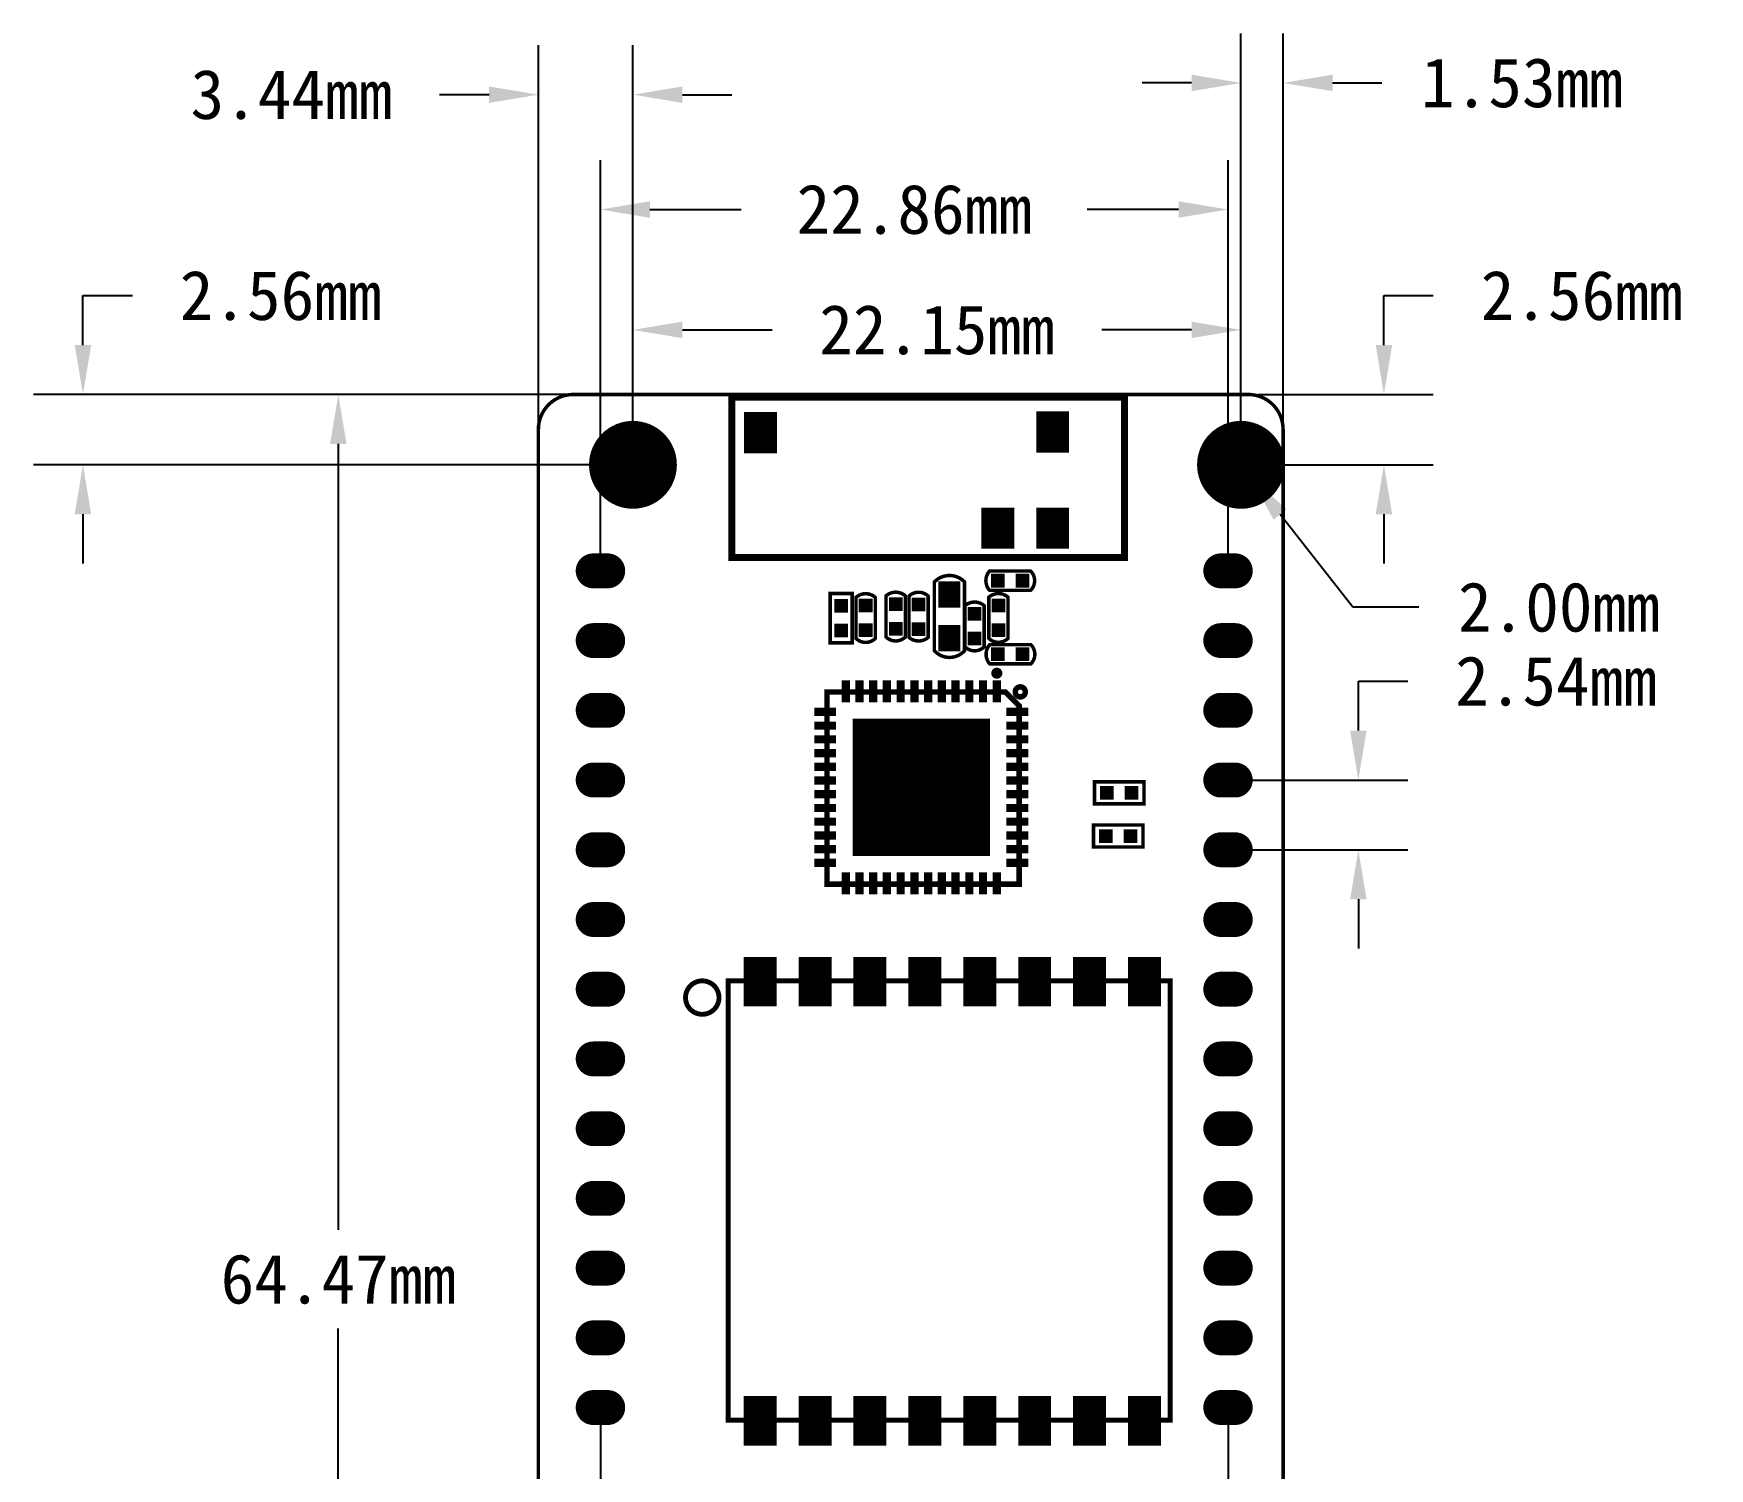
# Model space of a CAD drawing. Extents: x -43.5 to 17.5, y -33.7 to 52.6.
# Drawn here: x -43.5 to 17.5, y 0.3 to 52.6 of the extents above; entities that cross this region are included whole.
import ezdxf

# ---------------------------------------------------------------- set-up
doc = ezdxf.new("R2010")
doc.units = 0
doc.header["$MEASUREMENT"] = 0
for name, color, linetype in [('BOARD_OUTLINE_00', 254, 'Continuous'), ('DRIL_NPLTE_THRU_01', 3, 'Continuous'), ('DRIL_NPLTE_THRU_04', 16, 'Continuous'), ('DRIL_PLTE_THRU_01', 3, 'Continuous'), ('DRIL_PLTE_THRU_04', 16, 'Continuous'), ('DRIL_SYMBOL', 254, 'Continuous'), ('PADS_BOT', 1, 'Continuous'), ('PADS_INNER', 96, 'Continuous'), ('PADS_TOP', 96, 'Continuous'), ('PART_TOP_2DLINE_01', 254, 'Continuous'), ('PART_TOP_2DLINE_126', 254, 'Continuous')]:
    doc.layers.add(name, color=color, linetype=linetype)
doc.dimstyles.get("Standard").update_dxf_attribs({"dimscale": 10, "dimtxt": 0.18, "dimasz": 0.18, "dimexe": 0.18, "dimexo": 0.0625, "dimgap": 0.09, "dimtad": 0, "dimtih": 1, "dimtoh": 1, "dimzin": 0, "dimdsep": 46, "dimtxsty": 'Standard', "dimcen": 0.09, "dimadec": 0, "dimazin": 0, "dimtfac": 1, "dimtofl": 0, "dimtmove": 0, "dimatfit": 3, "dimfxl": 1, "dimtolj": 1, "dimtzin": 0, "dimarcsym": 0})

# ---------------------------------------------------------------- blocks, each defined once
blk = doc.blocks.new('SMOOTH_0$127')
at = {"const_width": 0.0635}
blk.add_lwpolyline([(-0.03175, 0, 1), (0.03175, 0, 1)], format="xyb", close=True, dxfattribs=at)
blk = doc.blocks.new('BOARD_41')
at = {"layer": 'BOARD_OUTLINE_00', "const_width": 0.127}
blk.add_lwpolyline([(1.6256, -4.0386, -0.4142136), (2.8956, -2.7686), (27.4828, -2.7686, -0.4142136), (28.7528, -4.0386), (28.7528, -65.9638, -0.4142136), (27.4828, -67.2338), (2.8956, -67.2338, -0.4142136), (1.6256, -65.9638)], format="xyb", close=True, dxfattribs=at)
at = {"layer": 'BOARD_OUTLINE_00'}
for p in [(2.8956, -2.7686), (1.6256, -4.0386)]:
    blk.add_blockref('SMOOTH_0$127', p, dxfattribs=at)
blk = doc.blocks.new('SMOOTH_0$1778')
at = {"const_width": 0.0889}
blk.add_lwpolyline([(-0.04445, 0, 1), (0.04445, 0, 1)], format="xyb", close=True, dxfattribs=at)
blk = doc.blocks.new('PART_BODY_TOP_20')
at = {"layer": 'PART_TOP_2DLINE_126', "const_width": 0.1778}
blk.add_lwpolyline([(14.8082, 2.1082, 1), (16.0274, 2.1082, 1)], format="xyb", close=True, dxfattribs=at)
blk.add_lwpolyline([(0.0254, 1.1684), (16.0274, 1.1684), (16.0274, -14.9352), (0.0254, -14.9352)], close=True, dxfattribs=at)
at = {"layer": 'PART_TOP_2DLINE_126'}
for p in [(0.0254, 1.1684), (16.0274, 1.1684), (0.0254, -14.9352), (16.0274, -14.9352)]:
    blk.add_blockref('SMOOTH_0$1778', p, dxfattribs=at)
blk = doc.blocks.new('DRIL_HOLE_0')
blk.add_lwpolyline([(0, 0, 1), (0, 0, 1)], format="xyb", close=True)
blk = doc.blocks.new('PAD_0')
blk.add_lwpolyline([(0, 0), (0, 0)])
blk = doc.blocks.new('PAD_1')
at = {"const_width": 1.2}
blk.add_lwpolyline([(-0.9, 0), (0.9, 0)], dxfattribs=at)
blk = doc.blocks.new('STK_TOP_135')
at = {"layer": 'DRIL_NPLTE_THRU_01'}
blk.add_blockref('DRIL_HOLE_0', (0, 0), dxfattribs=at)
at = {"layer": 'DRIL_NPLTE_THRU_04'}
blk.add_blockref('DRIL_HOLE_0', (0, 0), dxfattribs=at)
at = {"layer": 'PADS_BOT'}
blk.add_blockref('PAD_0', (0, 0), dxfattribs=at)
at = {"layer": 'PADS_INNER'}
blk.add_blockref('PAD_0', (0, 0), dxfattribs=at)
at = {"layer": 'PADS_TOP'}
blk.add_blockref('PAD_1', (0, 0), dxfattribs=at)
blk = doc.blocks.new('SYM_TOP_14')
for name, p in [('PART_BODY_TOP_20', (0, 0)), ('STK_TOP_135', (0, 0)), ('STK_TOP_135', (16, 0)), ('STK_TOP_135', (0, -2)), ('STK_TOP_135', (16, -2)), ('STK_TOP_135', (0, -4)), ('STK_TOP_135', (16, -4)), ('STK_TOP_135', (0, -6)), ('STK_TOP_135', (16, -6)), ('STK_TOP_135', (0, -8)), ('STK_TOP_135', (16, -8)), ('STK_TOP_135', (0, -10)), ('STK_TOP_135', (16, -10)), ('STK_TOP_135', (0, -12)), ('STK_TOP_135', (16, -12)), ('STK_TOP_135', (0, -14)), ('STK_TOP_135', (16, -14))]:
    blk.add_blockref(name, p)
blk = doc.blocks.new('PART_TOP_0')
blk.add_blockref('SYM_TOP_14', (0, 0))
blk = doc.blocks.new('PART_BODY_TOP_1')
at = {"layer": 'PART_TOP_2DLINE_126', "const_width": 0.127}
blk.add_lwpolyline([(0.755, -0.347, 0.414214), (0.755, 0.353), (-0.745, 0.353, 0.373387), (-0.745, -0.347)], format="xyb", close=True, dxfattribs=at)
at = {"layer": 'PART_TOP_2DLINE_126'}
for p in [(-0.745, 0.353), (0.755, 0.353), (-0.745, -0.347), (0.755, -0.347)]:
    blk.add_blockref('SMOOTH_0$127', p, dxfattribs=at)
blk = doc.blocks.new('PAD_5')
blk.add_lwpolyline([(0, 0, 1), (0, 0, 1)], format="xyb", close=True)
blk = doc.blocks.new('PAD_6')
at = {"const_width": 0.5}
blk.add_lwpolyline([(-0.25, 0), (0.25, 0)], dxfattribs=at)
blk = doc.blocks.new('STK_TOP_4')
at = {"layer": 'DRIL_PLTE_THRU_01'}
blk.add_blockref('DRIL_HOLE_0', (0, 0), dxfattribs=at)
at = {"layer": 'DRIL_PLTE_THRU_04'}
blk.add_blockref('DRIL_HOLE_0', (0, 0), dxfattribs=at)
at = {"layer": 'PADS_BOT'}
blk.add_blockref('PAD_5', (0, 0), dxfattribs=at)
at = {"layer": 'PADS_INNER'}
blk.add_blockref('PAD_5', (0, 0), dxfattribs=at)
at = {"layer": 'PADS_TOP'}
blk.add_blockref('PAD_6', (0, 0), dxfattribs=at)
blk = doc.blocks.new('SYM_TOP_3')
for name, p in [('STK_TOP_4', (-0.445, 0.003)), ('PART_BODY_TOP_1', (0, 0)), ('STK_TOP_4', (0.455, 0.003))]:
    blk.add_blockref(name, p)
blk = doc.blocks.new('PART_TOP_7')
blk.add_blockref('SYM_TOP_3', (0, 0))
blk = doc.blocks.new('PART_BODY_TOP_7')
at = {"layer": 'PART_TOP_2DLINE_126', "const_width": 0.127}
blk.add_lwpolyline([(-0.898, 0.408), (-0.898, -0.392), (0.902, -0.392), (0.902, 0.408)], close=True, dxfattribs=at)
at = {"layer": 'PART_TOP_2DLINE_126'}
for p in [(-0.898, 0.408), (0.902, 0.408), (-0.898, -0.392), (0.902, -0.392)]:
    blk.add_blockref('SMOOTH_0$127', p, dxfattribs=at)
blk = doc.blocks.new('SYM_TOP_9')
for name, p in [('PART_BODY_TOP_7', (0, 0)), ('STK_TOP_4', (-0.448, 0.008)), ('STK_TOP_4', (0.452, 0.008))]:
    blk.add_blockref(name, p)
blk = doc.blocks.new('PART_TOP_8')
blk.add_blockref('SYM_TOP_9', (0, 0))
blk = doc.blocks.new('PART_TOP_9')
blk.add_blockref('SYM_TOP_3', (0, 0))
blk = doc.blocks.new('SMOOTH_0$199898')
at = {"const_width": 0.099949}
blk.add_lwpolyline([(-0.049974, 0, 1), (0.049974, 0, 1)], format="xyb", close=True, dxfattribs=at)
blk = doc.blocks.new('PART_BODY_TOP_23')
at = {"layer": 'PART_TOP_2DLINE_01', "const_width": 0.199898}
for points in [[(-3.662962, 3.6068, 1), (-3.296638, 3.6068, 1)], [(-4.0584, 2.753, 1), (-4.2616, 2.753, 1)]]:
    blk.add_lwpolyline(points, format="xyb", close=True, dxfattribs=at)
blk.add_lwpolyline([(-3.4774, -3.4318), (-3.4774, 3.0602), (-2.9694, 3.5682), (3.5226, 3.5682), (3.5226, -3.4318)], close=True, dxfattribs=at)
for points in [[(-0.35, 1.229), (-0.35, -0.041)], [(-0.985, 0.594), (0.285, 0.594)]]:
    blk.add_lwpolyline(points, dxfattribs=at)
at = {"layer": 'PART_TOP_2DLINE_01'}
for p in [(-2.9694, 3.5682), (3.5226, 3.5682), (-3.4774, 3.0602), (-0.35, 1.229), (-0.985, 0.594), (0.285, 0.594), (-0.35, -0.041), (-3.4774, -3.4318), (3.5226, -3.4318)]:
    blk.add_blockref('SMOOTH_0$199898', p, dxfattribs=at)
blk = doc.blocks.new('PAD_7')
at = {"const_width": 0.3}
blk.add_lwpolyline([(-0.4, 0), (0.4, 0)], dxfattribs=at)
blk = doc.blocks.new('STK_TOP_172')
at = {"layer": 'DRIL_PLTE_THRU_01'}
blk.add_blockref('DRIL_HOLE_0', (0, 0), dxfattribs=at)
at = {"layer": 'DRIL_PLTE_THRU_04'}
blk.add_blockref('DRIL_HOLE_0', (0, 0), dxfattribs=at)
at = {"layer": 'PADS_BOT'}
blk.add_blockref('PAD_5', (0, 0), dxfattribs=at)
at = {"layer": 'PADS_INNER'}
blk.add_blockref('PAD_5', (0, 0), dxfattribs=at)
at = {"layer": 'PADS_TOP'}
blk.add_blockref('PAD_7', (0, 0), dxfattribs=at)
blk = doc.blocks.new('STK_TOP_171')
at = {"layer": 'DRIL_PLTE_THRU_01'}
blk.add_blockref('DRIL_HOLE_0', (0, 0), dxfattribs=at)
at = {"layer": 'DRIL_PLTE_THRU_04'}
blk.add_blockref('DRIL_HOLE_0', (0, 0), dxfattribs=at)
at = {"layer": 'PADS_BOT'}
blk.add_blockref('PAD_5', (0, 0), dxfattribs=at)
at = {"layer": 'PADS_INNER'}
blk.add_blockref('PAD_5', (0, 0), dxfattribs=at)
at = {"layer": 'PADS_TOP', "rotation": 90}
blk.add_blockref('PAD_7', (0, 0), dxfattribs=at)
blk = doc.blocks.new('PAD_8')
at = {"const_width": 5}
blk.add_lwpolyline([(-2.5, 0), (2.5, 0)], dxfattribs=at)
blk = doc.blocks.new('STK_TOP_173')
at = {"layer": 'DRIL_PLTE_THRU_01'}
blk.add_blockref('DRIL_HOLE_0', (0, 0), dxfattribs=at)
at = {"layer": 'DRIL_PLTE_THRU_04'}
blk.add_blockref('DRIL_HOLE_0', (0, 0), dxfattribs=at)
at = {"layer": 'PADS_BOT'}
blk.add_blockref('PAD_5', (0, 0), dxfattribs=at)
at = {"layer": 'PADS_INNER'}
blk.add_blockref('PAD_5', (0, 0), dxfattribs=at)
at = {"layer": 'PADS_TOP'}
blk.add_blockref('PAD_8', (0, 0), dxfattribs=at)
blk = doc.blocks.new('SYM_TOP_17')
for name, p in [('PART_BODY_TOP_23', (0, 0)), ('STK_TOP_171', (-2.75, 3.5)), ('STK_TOP_171', (-2.25, 3.5)), ('STK_TOP_171', (-1.75, 3.5)), ('STK_TOP_171', (-1.25, 3.5)), ('STK_TOP_171', (-0.75, 3.5)), ('STK_TOP_171', (-0.25, 3.5)), ('STK_TOP_171', (0.25, 3.5)), ('STK_TOP_171', (0.75, 3.5)), ('STK_TOP_171', (1.25, 3.5)), ('STK_TOP_171', (1.75, 3.5)), ('STK_TOP_171', (2.25, 3.5)), ('STK_TOP_171', (2.75, 3.5)), ('STK_TOP_173', (0, 0)), ('STK_TOP_172', (-3.5, 2.75)), ('STK_TOP_172', (3.5, 2.75)), ('STK_TOP_172', (-3.5, 2.25)), ('STK_TOP_172', (-3.5, 1.75)), ('STK_TOP_172', (3.5, 2.25)), ('STK_TOP_172', (3.5, 1.75)), ('STK_TOP_172', (-3.5, 1.25)), ('STK_TOP_172', (3.5, 1.25)), ('STK_TOP_172', (-3.5, 0.75)), ('STK_TOP_172', (3.5, 0.75)), ('STK_TOP_172', (-3.5, 0.25)), ('STK_TOP_172', (3.5, 0.25)), ('STK_TOP_172', (-3.5, -0.25)), ('STK_TOP_172', (-3.5, -0.75)), ('STK_TOP_172', (3.5, -0.25)), ('STK_TOP_172', (3.5, -0.75)), ('STK_TOP_172', (-3.5, -1.25)), ('STK_TOP_172', (3.5, -1.25)), ('STK_TOP_172', (-3.5, -1.75)), ('STK_TOP_172', (3.5, -1.75)), ('STK_TOP_172', (-3.5, -2.25)), ('STK_TOP_172', (3.5, -2.25)), ('STK_TOP_172', (-3.5, -2.75)), ('STK_TOP_171', (-2.75, -3.5)), ('STK_TOP_171', (-2.25, -3.5)), ('STK_TOP_171', (-1.75, -3.5)), ('STK_TOP_171', (-1.25, -3.5)), ('STK_TOP_171', (-0.75, -3.5)), ('STK_TOP_171', (-0.25, -3.5)), ('STK_TOP_171', (0.25, -3.5)), ('STK_TOP_171', (0.75, -3.5)), ('STK_TOP_171', (1.25, -3.5)), ('STK_TOP_171', (1.75, -3.5)), ('STK_TOP_171', (2.25, -3.5)), ('STK_TOP_171', (2.75, -3.5)), ('STK_TOP_172', (3.5, -2.75))]:
    blk.add_blockref(name, p)
blk = doc.blocks.new('PART_TOP_10')
blk.add_blockref('SYM_TOP_17', (0, 0))
blk = doc.blocks.new('PART_TOP_72')
blk.add_blockref('SYM_TOP_9', (0, 0))
blk = doc.blocks.new('PART_TOP_73')
blk.add_blockref('SYM_TOP_9', (0, 0))
blk = doc.blocks.new('PART_TOP_76')
blk.add_blockref('SYM_TOP_3', (0, 0))
blk = doc.blocks.new('PART_TOP_77')
blk.add_blockref('SYM_TOP_3', (0, 0))
blk = doc.blocks.new('PART_TOP_78')
blk.add_blockref('SYM_TOP_3', (0, 0))
blk = doc.blocks.new('PART_TOP_80')
blk.add_blockref('SYM_TOP_3', (0, 0))
blk = doc.blocks.new('PART_BODY_TOP_21')
at = {"layer": 'PART_TOP_2DLINE_126', "const_width": 0.127}
blk.add_lwpolyline([(1.238, -0.559, 0.432739), (1.238, 0.541), (-1.262, 0.541, 0.450467), (-1.262, -0.559)], format="xyb", close=True, dxfattribs=at)
at = {"layer": 'PART_TOP_2DLINE_126'}
for p in [(-1.262, 0.541), (1.238, 0.541), (-1.262, -0.559), (1.238, -0.559)]:
    blk.add_blockref('SMOOTH_0$127', p, dxfattribs=at)
blk = doc.blocks.new('PAD_13')
at = {"const_width": 0.8}
blk.add_lwpolyline([(-0.48, 0), (0.48, 0)], dxfattribs=at)
blk = doc.blocks.new('STK_TOP_138')
at = {"layer": 'DRIL_PLTE_THRU_01'}
blk.add_blockref('DRIL_HOLE_0', (0, 0), dxfattribs=at)
at = {"layer": 'DRIL_PLTE_THRU_04'}
blk.add_blockref('DRIL_HOLE_0', (0, 0), dxfattribs=at)
at = {"layer": 'PADS_BOT'}
blk.add_blockref('PAD_5', (0, 0), dxfattribs=at)
at = {"layer": 'PADS_INNER'}
blk.add_blockref('PAD_5', (0, 0), dxfattribs=at)
at = {"layer": 'PADS_TOP'}
blk.add_blockref('PAD_13', (0, 0), dxfattribs=at)
blk = doc.blocks.new('SYM_TOP_15')
for name, p in [('STK_TOP_138', (-0.812, -0.009)), ('PART_BODY_TOP_21', (0, 0)), ('STK_TOP_138', (0.788, -0.009))]:
    blk.add_blockref(name, p)
blk = doc.blocks.new('PART_TOP_81')
blk.add_blockref('SYM_TOP_15', (0, 0))
blk = doc.blocks.new('PART_TOP_83')
blk.add_blockref('SYM_TOP_3', (0, 0))
blk = doc.blocks.new('SMOOTH_0$254')
at = {"const_width": 0.127}
blk.add_lwpolyline([(-0.0635, 0, 1), (0.0635, 0, 1)], format="xyb", close=True, dxfattribs=at)
blk = doc.blocks.new('PART_BODY_TOP_18')
at = {"layer": 'PART_TOP_2DLINE_126', "const_width": 0.254}
blk.add_lwpolyline([(1.27, -2.6162), (-4.572, -2.6162), (-4.572, 11.684), (1.27, 11.684)], close=True, dxfattribs=at)
at = {"layer": 'PART_TOP_2DLINE_126'}
for p in [(-4.572, 11.684), (1.27, 11.684), (-4.572, -2.6162), (1.27, -2.6162)]:
    blk.add_blockref('SMOOTH_0$254', p, dxfattribs=at)
blk = doc.blocks.new('PAD_19')
at = {"const_width": 1.2}
blk.add_lwpolyline([(-0.75, 0), (0.75, 0)], dxfattribs=at)
blk = doc.blocks.new('STK_TOP_48')
at = {"layer": 'DRIL_NPLTE_THRU_01'}
blk.add_blockref('DRIL_HOLE_0', (0, 0), dxfattribs=at)
at = {"layer": 'DRIL_NPLTE_THRU_04'}
blk.add_blockref('DRIL_HOLE_0', (0, 0), dxfattribs=at)
at = {"layer": 'PADS_BOT'}
blk.add_blockref('PAD_0', (0, 0), dxfattribs=at)
at = {"layer": 'PADS_INNER'}
blk.add_blockref('PAD_0', (0, 0), dxfattribs=at)
at = {"layer": 'PADS_TOP'}
blk.add_blockref('PAD_19', (0, 0), dxfattribs=at)
blk = doc.blocks.new('SYM_TOP_12')
for name, p in [('PART_BODY_TOP_18', (0, 0)), ('STK_TOP_48', (-0.0254, 10.6426)), ('STK_TOP_48', (-3.5, 2)), ('STK_TOP_48', (-3.5, 0)), ('STK_TOP_48', (0, 0))]:
    blk.add_blockref(name, p)
blk = doc.blocks.new('PART_TOP_87')
blk.add_blockref('SYM_TOP_12', (0, 0))
blk = doc.blocks.new('DRIL_SYMBOL_0$899998')
at = {"layer": 'DRIL_SYMBOL', "const_width": 0.0508}
for points in [[(-0.254, 0), (0.254, 0)], [(0, -0.254), (0, 0.254)]]:
    blk.add_lwpolyline(points, dxfattribs=at)
blk = doc.blocks.new('DRIL_HOLE_0$899998')
at = {"const_width": 0.45}
blk.add_lwpolyline([(-0.225, 0, 1), (0.225, 0, 1)], format="xyb", close=True, dxfattribs=at)
blk.add_blockref('DRIL_SYMBOL_0$899998', (0, 0))
blk = doc.blocks.new('PAD_23')
at = {"const_width": 0.635}
blk.add_lwpolyline([(-0.265, -0.318), (0.265, -0.318, 1), (0.265, 0.318), (-0.265, 0.318, 1)], format="xyb", close=True, dxfattribs=at)
blk = doc.blocks.new('STK_TOP_305')
at = {"layer": 'DRIL_PLTE_THRU_01'}
blk.add_blockref('DRIL_HOLE_0$899998', (0, 0), dxfattribs=at)
at = {"layer": 'DRIL_PLTE_THRU_04'}
blk.add_blockref('DRIL_HOLE_0$899998', (0, 0), dxfattribs=at)
at = {"layer": 'PADS_BOT', "rotation": 90}
blk.add_blockref('PAD_23', (0, 0), dxfattribs=at)
at = {"layer": 'PADS_INNER', "rotation": 90}
blk.add_blockref('PAD_23', (0, 0), dxfattribs=at)
at = {"layer": 'PADS_TOP', "rotation": 90}
blk.add_blockref('PAD_23', (0, 0), dxfattribs=at)
blk = doc.blocks.new('SYM_TOP_13')
for p in [(0, 0), (2.54, 0), (5.08, 0), (7.62, 0), (10.16, 0), (12.7, 0), (15.24, 0), (17.78, 0), (20.32, 0), (22.86, 0), (25.4, 0), (27.94, 0), (30.48, 0)]:
    blk.add_blockref('STK_TOP_305', p)
blk = doc.blocks.new('PART_TOP_95')
blk.add_blockref('SYM_TOP_13', (0, 0))
blk = doc.blocks.new('PART_TOP_96')
blk.add_blockref('SYM_TOP_13', (0, 0))
blk = doc.blocks.new('DRIL_SYMBOL_2')
at = {"layer": 'DRIL_SYMBOL', "const_width": 0.0508}
for points in [[(-0.254, 0), (0.254, 0)], [(0, -0.254), (0, 0.254)]]:
    blk.add_lwpolyline(points, dxfattribs=at)
blk = doc.blocks.new('DRIL_HOLE_2')
at = {"const_width": 1}
blk.add_lwpolyline([(-0.5, 0, 1), (0.5, 0, 1)], format="xyb", close=True, dxfattribs=at)
blk.add_blockref('DRIL_SYMBOL_2', (0, 0))
blk = doc.blocks.new('PAD_24')
at = {"const_width": 1.6}
blk.add_lwpolyline([(0, -0.8, 1), (0, 0.8, 1)], format="xyb", close=True, dxfattribs=at)
blk = doc.blocks.new('STK_TOP_215')
at = {"layer": 'DRIL_PLTE_THRU_01'}
blk.add_blockref('DRIL_HOLE_2', (0, 0), dxfattribs=at)
at = {"layer": 'DRIL_PLTE_THRU_04'}
blk.add_blockref('DRIL_HOLE_2', (0, 0), dxfattribs=at)
at = {"layer": 'PADS_BOT'}
blk.add_blockref('PAD_24', (0, 0), dxfattribs=at)
at = {"layer": 'PADS_INNER'}
blk.add_blockref('PAD_24', (0, 0), dxfattribs=at)
at = {"layer": 'PADS_TOP'}
blk.add_blockref('PAD_24', (0, 0), dxfattribs=at)
blk = doc.blocks.new('SYM_TOP_20')
blk.add_blockref('STK_TOP_215', (-0.012, -0.009))
blk = doc.blocks.new('PART_TOP_97')
blk.add_blockref('SYM_TOP_20', (0, 0))
blk = doc.blocks.new('PART_TOP_98')
blk.add_blockref('SYM_TOP_20', (0, 0))
blk = doc.blocks.new('*D171')
at = {"color": 0, "linetype": 'Continuous', "lineweight": -2, "transparency": 16777216}
for p, q in [((-24.476, 39.446), (-34.209, 39.446)), ((-32.409, 37.646), (-32.409, 9.014)), ((-32.409, -23.219), (-32.409, 5.414)), ((-24.476, -25.019), (-34.209, -25.019))]:
    blk.add_line(p, q, dxfattribs=at)
at = {"color": 0, "linetype": 'Continuous', "transparency": 16777216}
for points in [[(-32.709, 37.646), (-32.109, 37.646), (-32.409, 39.446)], [(-32.709, -23.219), (-32.109, -23.219), (-32.409, -25.019)]]:
    blk.add_solid(points, dxfattribs=at)
at = {"layer": 'Defpoints', "color": 0, "linetype": 'Continuous', "transparency": 16777216}
for p in [(-23.851, 39.446), (-32.409, -25.019), (-23.851, -25.019)]:
    blk.add_point(p, dxfattribs=at)
at = {"color": 0, "linetype": 'Continuous', "transparency": 16777216, "insert": (-32.409, 7.214), "char_height": 1.8, "attachment_point": 5}
blk.add_mtext('\\A1;64.47mm', dxfattribs=at)
blk = doc.blocks.new('*D172')
at = {"color": 0, "linetype": 'Continuous', "lineweight": -2, "transparency": 16777216}
for p, q in [((-21.676, 37.509), (-21.676, 43.599)), ((0.473, 37.509), (0.473, 43.599)), ((-19.876, 41.799), (-16.602, 41.799)), ((-1.327, 41.799), (-4.602, 41.799))]:
    blk.add_line(p, q, dxfattribs=at)
at = {"color": 0, "linetype": 'Continuous', "transparency": 16777216}
for points in [[(-19.876, 42.099), (-19.876, 41.499), (-21.676, 41.799)], [(-1.327, 42.099), (-1.327, 41.499), (0.473, 41.799)]]:
    blk.add_solid(points, dxfattribs=at)
at = {"layer": 'Defpoints', "color": 0, "linetype": 'Continuous', "transparency": 16777216}
for p in [(0.473, 41.799), (-21.676, 36.884), (0.473, 36.884)]:
    blk.add_point(p, dxfattribs=at)
at = {"color": 0, "linetype": 'Continuous', "transparency": 16777216, "insert": (-10.602, 41.799), "char_height": 1.8, "attachment_point": 5}
blk.add_mtext('\\A1;22.15mm', dxfattribs=at)
blk = doc.blocks.new('*D173')
at = {"color": 0, "linetype": 'Continuous', "lineweight": -2, "transparency": 16777216}
for p, q in [((-22.86, 33.645), (-22.86, 47.984)), ((0, 33.645), (0, 47.984)), ((-21.06, 46.184), (-17.73, 46.184)), ((-1.8, 46.184), (-5.13, 46.184))]:
    blk.add_line(p, q, dxfattribs=at)
at = {"color": 0, "linetype": 'Continuous', "transparency": 16777216}
for points in [[(-21.06, 46.484), (-21.06, 45.884), (-22.86, 46.184)], [(-1.8, 46.484), (-1.8, 45.884), (0, 46.184)]]:
    blk.add_solid(points, dxfattribs=at)
at = {"layer": 'Defpoints', "color": 0, "linetype": 'Continuous', "transparency": 16777216}
for p in [(0, 46.184), (-22.86, 33.02), (0, 33.02)]:
    blk.add_point(p, dxfattribs=at)
at = {"color": 0, "linetype": 'Continuous', "transparency": 16777216, "insert": (-11.43, 46.184), "char_height": 1.8, "attachment_point": 5}
blk.add_mtext('\\A1;22.86mm', dxfattribs=at)
blk = doc.blocks.new('*D174')
at = {"color": 0, "linetype": 'Continuous', "lineweight": -2, "transparency": 16777216}
for p, q in [((4.748, 27.2), (4.748, 29)), ((4.748, 29), (6.548, 29)), ((0.625, 25.4), (6.548, 25.4)), ((0.625, 22.86), (6.548, 22.86)), ((4.748, 21.06), (4.748, 19.26))]:
    blk.add_line(p, q, dxfattribs=at)
at = {"color": 0, "linetype": 'Continuous', "transparency": 16777216}
for points in [[(4.448, 27.2), (5.048, 27.2), (4.748, 25.4)], [(4.448, 21.06), (5.048, 21.06), (4.748, 22.86)]]:
    blk.add_solid(points, dxfattribs=at)
at = {"layer": 'Defpoints', "color": 0, "linetype": 'Continuous', "transparency": 16777216}
for p in [(0, 25.4), (4.748, 25.4), (0, 22.86)]:
    blk.add_point(p, dxfattribs=at)
at = {"color": 0, "linetype": 'Continuous', "transparency": 16777216, "insert": (11.948, 29), "char_height": 1.8, "attachment_point": 5}
blk.add_mtext('\\A1;2.54mm', dxfattribs=at)
blk = doc.blocks.new('*D175')
at = {"color": 0, "linetype": 'Continuous', "lineweight": -2, "transparency": 16777216}
for p, q in [((0.473, 37.509), (0.473, 52.596)), ((2.007, 37.509), (2.007, 52.596)), ((-1.327, 50.796), (-3.127, 50.796)), ((3.807, 50.796), (5.607, 50.796))]:
    blk.add_line(p, q, dxfattribs=at)
at = {"color": 0, "linetype": 'Continuous', "transparency": 16777216}
for points in [[(-1.327, 51.096), (-1.327, 50.496), (0.473, 50.796)], [(3.807, 51.096), (3.807, 50.496), (2.007, 50.796)]]:
    blk.add_solid(points, dxfattribs=at)
at = {"layer": 'Defpoints', "color": 0, "linetype": 'Continuous', "transparency": 16777216}
for p in [(2.007, 50.796), (0.473, 36.884), (2.007, 36.884)]:
    blk.add_point(p, dxfattribs=at)
at = {"color": 0, "linetype": 'Continuous', "transparency": 16777216, "insert": (10.707, 50.796), "char_height": 1.8, "attachment_point": 5}
blk.add_mtext('\\A1;1.53mm', dxfattribs=at)
blk = doc.blocks.new('*D176')
at = {"color": 0, "linetype": 'Continuous', "lineweight": -2, "transparency": 16777216}
for p, q in [((-25.118, 37.509), (-25.118, 52.168)), ((-21.676, 37.509), (-21.676, 52.168)), ((-26.918, 50.368), (-28.718, 50.368)), ((-19.876, 50.368), (-18.076, 50.368))]:
    blk.add_line(p, q, dxfattribs=at)
at = {"color": 0, "linetype": 'Continuous', "transparency": 16777216}
for points in [[(-26.918, 50.668), (-26.918, 50.068), (-25.118, 50.368)], [(-19.876, 50.668), (-19.876, 50.068), (-21.676, 50.368)]]:
    blk.add_solid(points, dxfattribs=at)
at = {"layer": 'Defpoints', "color": 0, "linetype": 'Continuous', "transparency": 16777216}
for p in [(-25.118, 50.368), (-25.118, 36.884), (-21.676, 36.884)]:
    blk.add_point(p, dxfattribs=at)
at = {"color": 0, "linetype": 'Continuous', "transparency": 16777216, "insert": (-34.118, 50.368), "char_height": 1.8, "attachment_point": 5}
blk.add_mtext('\\A1;3.44mm', dxfattribs=at)
blk = doc.blocks.new('*D177')
at = {"color": 0, "linetype": 'Continuous', "lineweight": -2, "transparency": 16777216}
for p, q in [((5.679, 41.246), (5.679, 43.046)), ((5.679, 43.046), (7.479, 43.046)), ((1.098, 39.446), (7.479, 39.446)), ((1.098, 36.884), (7.479, 36.884)), ((5.679, 35.084), (5.679, 33.284))]:
    blk.add_line(p, q, dxfattribs=at)
at = {"color": 0, "linetype": 'Continuous', "transparency": 16777216}
for points in [[(5.379, 41.246), (5.979, 41.246), (5.679, 39.446)], [(5.379, 35.084), (5.979, 35.084), (5.679, 36.884)]]:
    blk.add_solid(points, dxfattribs=at)
at = {"layer": 'Defpoints', "color": 0, "linetype": 'Continuous', "transparency": 16777216}
for p in [(0.473, 39.446), (5.679, 39.446), (0.473, 36.884)]:
    blk.add_point(p, dxfattribs=at)
at = {"color": 0, "linetype": 'Continuous', "transparency": 16777216, "insert": (12.879, 43.046), "char_height": 1.8, "attachment_point": 5}
blk.add_mtext('\\A1;2.56mm', dxfattribs=at)
blk = doc.blocks.new('*D178')
at = {"color": 0, "linetype": 'Continuous', "lineweight": -2, "transparency": 16777216}
for p, q in [((-41.711, 41.246), (-41.711, 43.046)), ((-41.711, 43.046), (-39.911, 43.046)), ((-22.301, 39.446), (-43.511, 39.446)), ((-22.301, 36.884), (-43.511, 36.884)), ((-41.711, 35.084), (-41.711, 33.284))]:
    blk.add_line(p, q, dxfattribs=at)
at = {"color": 0, "linetype": 'Continuous', "transparency": 16777216}
for points in [[(-42.011, 41.246), (-41.411, 41.246), (-41.711, 39.446)], [(-42.011, 35.084), (-41.411, 35.084), (-41.711, 36.884)]]:
    blk.add_solid(points, dxfattribs=at)
at = {"layer": 'Defpoints', "color": 0, "linetype": 'Continuous', "transparency": 16777216}
for p in [(-41.711, 39.446), (-21.676, 39.446), (-21.676, 36.884)]:
    blk.add_point(p, dxfattribs=at)
at = {"color": 0, "linetype": 'Continuous', "transparency": 16777216, "insert": (-34.511, 43.046), "char_height": 1.8, "attachment_point": 5}
blk.add_mtext('\\A1;2.56mm', dxfattribs=at)
blk = doc.blocks.new('*D179')
at = {"color": 0, "linetype": 'Continuous', "lineweight": -2, "transparency": 16777216}
for p, q in [((0.473, 35.984), (0.473, 37.784)), ((-0.427, 36.884), (1.373, 36.884)), ((4.552, 31.693), (1.894, 35.075)), ((6.952, 31.693), (4.552, 31.693))]:
    blk.add_line(p, q, dxfattribs=at)
at = {"color": 0, "linetype": 'Continuous', "transparency": 16777216}
blk.add_solid([(2.13, 35.261), (1.658, 34.89), (0.782, 36.491)], dxfattribs=at)
at = {"layer": 'Defpoints', "color": 0, "linetype": 'Continuous', "transparency": 16777216}
for p in [(0.164, 37.277), (0.782, 36.491)]:
    blk.add_point(p, dxfattribs=at)
at = {"color": 0, "linetype": 'Continuous', "transparency": 16777216, "insert": (12.052, 31.693), "char_height": 1.8, "attachment_point": 5}
blk.add_mtext('\\A1;2.00mm', dxfattribs=at)
blk = doc.blocks.new('*D180')
at = {"color": 0, "linetype": 'Continuous', "lineweight": -2, "transparency": 16777216}
for p, q in [((-25.121, 1.915), (-25.121, -32.403)), ((-22.86, 1.915), (-22.86, -32.403)), ((-26.921, -30.603), (-28.721, -30.603)), ((-21.06, -30.603), (-19.26, -30.603))]:
    blk.add_line(p, q, dxfattribs=at)
at = {"color": 0, "linetype": 'Continuous', "transparency": 16777216}
for points in [[(-26.921, -30.303), (-26.921, -30.903), (-25.121, -30.603)], [(-21.06, -30.303), (-21.06, -30.903), (-22.86, -30.603)]]:
    blk.add_solid(points, dxfattribs=at)
at = {"layer": 'Defpoints', "color": 0, "linetype": 'Continuous', "transparency": 16777216}
for p in [(-25.121, 2.54), (-22.86, 2.54), (-25.121, -30.603)]:
    blk.add_point(p, dxfattribs=at)
at = {"color": 0, "linetype": 'Continuous', "transparency": 16777216, "insert": (-34.121, -30.603), "char_height": 1.8, "attachment_point": 5}
blk.add_mtext('\\A1;2.26mm', dxfattribs=at)
blk = doc.blocks.new('*D181')
at = {"color": 0, "linetype": 'Continuous', "lineweight": -2, "transparency": 16777216}
for p, q in [((0, 1.915), (0, -33.678)), ((2.007, 1.915), (2.007, -33.678)), ((-1.8, -31.878), (-3.6, -31.878)), ((3.807, -31.878), (5.607, -31.878))]:
    blk.add_line(p, q, dxfattribs=at)
at = {"color": 0, "linetype": 'Continuous', "transparency": 16777216}
for points in [[(-1.8, -31.578), (-1.8, -32.178), (0, -31.878)], [(3.807, -31.578), (3.807, -32.178), (2.007, -31.878)]]:
    blk.add_solid(points, dxfattribs=at)
at = {"layer": 'Defpoints', "color": 0, "linetype": 'Continuous', "transparency": 16777216}
for p in [(0, 2.54), (2.007, 2.54), (2.007, -31.878)]:
    blk.add_point(p, dxfattribs=at)
at = {"color": 0, "linetype": 'Continuous', "transparency": 16777216, "insert": (10.557, -31.878), "char_height": 1.8, "attachment_point": 5}
blk.add_mtext('\\A1;2.01mm', dxfattribs=at)

msp = doc.modelspace()

# ---------------------------------------------------------------- block references
for name, p in [('BOARD_41', (-26.746, 42.215)), ('PART_TOP_98', (-21.664, 36.892)), ('PART_TOP_97', (0.485, 36.892)), ('PART_TOP_78', (-7.944, 32.66)), ('PART_TOP_77', (-7.937, 29.979))]:
    msp.add_blockref(name, p)
for name, p, rotation in [('PART_TOP_87', (-6.388, 38.078), 90), ('PART_TOP_96', (-22.86, 2.54), 90), ('PART_TOP_95', (0, 2.54), 90), ('PART_TOP_81', (-10.155, 31.376), 90), ('PART_TOP_8', (-14.082, 31.294), 90), ('PART_TOP_9', (-13.202, 31.313), 270), ('PART_TOP_83', (-12.108, 31.367), 270), ('PART_TOP_7', (-11.268, 31.342), 90), ('PART_TOP_80', (-9.234, 31.008), 270), ('PART_TOP_76', (-8.367, 31.317), 270), ('PART_TOP_10', (-11.174, 25.132), 270), ('PART_TOP_72', (-3.961, 24.943), 180), ('PART_TOP_73', (-3.997, 23.367), 180), ('PART_TOP_0', (-17.043, 2.057), 90)]:
    msp.add_blockref(name, p, dxfattribs=dict(rotation=rotation))

# ---------------------------------------------------------------- dimensions: what is measured, and where the dimension line sits
at = {"linetype": 'Continuous'}
for base, p1, p2, picture, middle in [((2.007, 50.796), (0.473, 36.884), (2.007, 36.884), '*D175', (10.707, 50.796)), ((-25.118, 50.368), (-21.676, 36.884), (-25.118, 36.884), '*D176', (-34.118, 50.368)), ((0, 46.184), (-22.86, 33.02), (0, 33.02), '*D173', (-11.43, 46.184)), ((0.473, 41.799), (-21.676, 36.884), (0.473, 36.884), '*D172', (-10.602, 41.799)), ((-25.121, -30.603), (-22.86, 2.54), (-25.121, 2.54), '*D180', (-34.121, -30.603)), ((2.007, -31.878), (0, 2.54), (2.007, 2.54), '*D181', (10.557, -31.878))]:
    dim = msp.add_linear_dim(base=base, p1=p1, p2=p2, dimstyle='Standard', override={"dimpost": 'mm'}, dxfattribs=at)
    dim.commit()
    dim.dimension.update_dxf_attribs({"geometry": picture, "text_midpoint": middle})
for base, p1, p2, picture, middle in [((-41.711, 39.446), (-21.676, 36.884), (-21.676, 39.446), '*D178', (-34.511, 43.046)), ((5.679, 39.446), (0.473, 36.884), (0.473, 39.446), '*D177', (12.879, 43.046)), ((-32.4093, -25.019), (-23.8506, 39.4462), (-23.8506, -25.019), '*D171', (-32.4093, 7.2136)), ((4.748, 25.4), (0, 22.86), (0, 25.4), '*D174', (11.948, 29))]:
    dim = msp.add_linear_dim(base=base, p1=p1, p2=p2, angle=90, dimstyle='Standard', override={"dimpost": 'mm'}, dxfattribs=at)
    dim.commit()
    dim.dimension.update_dxf_attribs({"geometry": picture, "text_midpoint": middle})
dim = msp.add_diameter_dim_2p(p1=(0.164, 37.277), p2=(0.782, 36.491), text='2.00mm', dimstyle='Standard', override={"dimpost": 'mm'}, dxfattribs=at)
dim.commit()
dim.dimension.update_dxf_attribs({"geometry": '*D179', "text_midpoint": (12.052, 31.693), "dimtype": 163})

doc.saveas('drawing.dxf')
